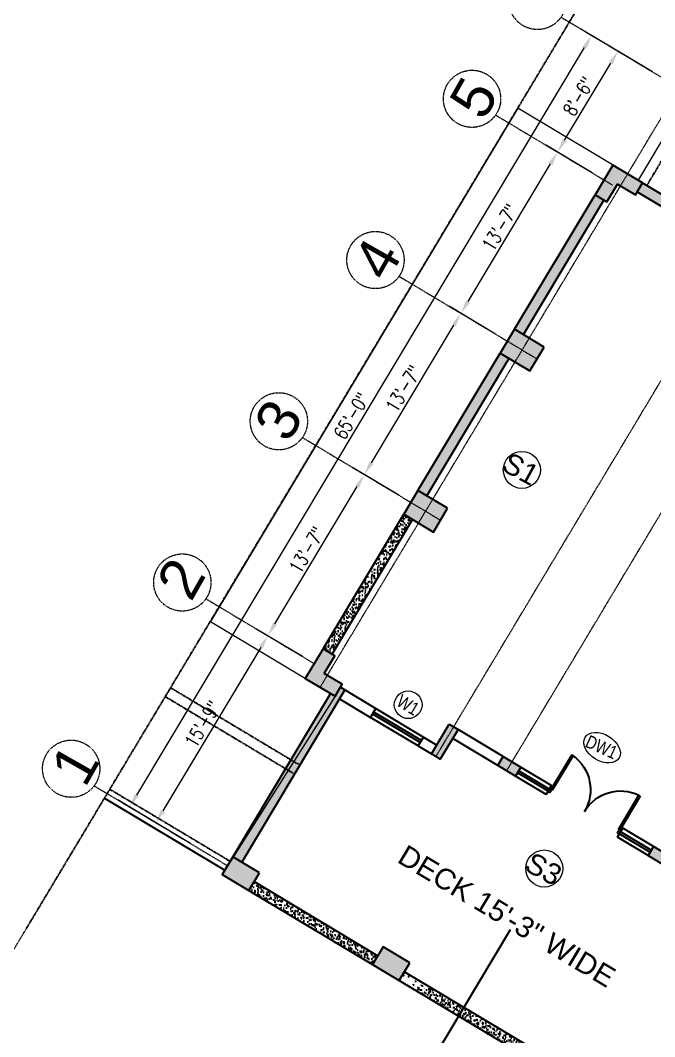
# Model space of a CAD drawing. Header units: inches. Extents: x -110725 to 51121, y 8404 to 44825.
# Drawn here: x -61625 to -61074, y 23431 to 24312 of the extents above; entities that cross this region are included whole.
import ezdxf

# ---------------------------------------------------------------- set-up
doc = ezdxf.new("R2010")
doc.units = ezdxf.units.IN
doc.header["$LTSCALE"] = 0.1
doc.header["$MEASUREMENT"] = 0
doc.linetypes.add('CENTER', pattern=[2, 1.25, -0.25, 0.25, -0.25])
doc.linetypes.add('DASHED', pattern=[0.75, 0.5, -0.25])
doc.layers.get('0').update_dxf_attribs({"color": 1, "lineweight": 0})
doc.layers.get('Defpoints').update_dxf_attribs({"lineweight": 0})
for name, color, linetype in [('COL', 6, 'Continuous'), ('Column Hatch', 7, 'Continuous'), ('GF', 1, 'Continuous'), ('GFW', 5, 'Continuous')]:
    doc.layers.add(name, color=color, linetype=linetype)
for name, color, linetype, lineweight in [('dim', 252, 'Continuous', 0), ('DOOR', 32, 'Continuous', 0), ('GRID', 8, 'CENTER', 0), ('HATCH', 5, 'Continuous', 5), ('terj block plan', 30, 'Continuous', 0), ('TEXT', 3, 'Continuous', 0)]:
    doc.layers.add(name, color=color, linetype=linetype, lineweight=lineweight)
doc.styles.add('as', font='arial.ttf')
doc.styles.add('ATIF', font='arial.ttf')
doc.styles.add('ROMANS', font='arial.ttf', dxfattribs={"width": 0.8, "height": 15})
doc.styles.add('WORKING', font='romans.shx', dxfattribs={"width": 0.75})
doc.dimstyles.new('1-8', dxfattribs={"dimtxt": 6, "dimasz": 6, "dimexe": 3, "dimexo": 1, "dimgap": 2, "dimtad": 1, "dimdec": 1, "dimzin": 3, "dimdsep": 46, "dimlunit": 4, "dimtxsty": 'WORKING', "dimcen": 2, "dimdle": 3, "dimadec": 0, "dimazin": 0, "dimtfac": 0.75, "dimtdec": 1, "dimtofl": 0, "dimtmove": 1, "dimatfit": 0, "dimfxl": 4, "dimtolj": 1, "dimtzin": 0, "dimlwd": -1, "dimlwe": -1, "dimarcsym": 1})
pattern_1 = [(50, (-288339.702, -27914.9043), (7.17260183, -0.62752135), [0.75, -8.25]), (355, (-288339.702, -27914.904), (-1.38751334, 7.52192134), [0.6, -6.6]), (100.4514, (-288339.104, -27914.9566), (5.78509382, 6.89439542), [0.6374019, -7.01142112]), (46.1842, (-288339.702, -27912.904), (10.6724105, -1.65519014), [1.125, -12.375]), (96.6356, (-288338.812, -27913.042), (9.34662706, 9.7411787), [0.9561029, -10.51713]), (351.1842, (-288339.702, -27912.904), (9.34661945, 9.741186), [0.9, -9.9]), (21, (-288338.702, -27913.4043), (5.96907052, -4.0261889), [0.75, -8.25]), (326, (-288338.702, -27913.404), (2.43315332, 7.25150045), [0.6, -6.6]), (71.4514, (-288338.2044, -27913.74), (8.40222629, 3.22530497), [0.6374019, -7.01142112]), (37.5, (-288339.7018, -27914.9043), (0.121598553, 3.328938538), [0, -6.52, 0, -6.7, 0, -6.625]), (7.5, (-288339.702, -27914.9043), (2.630695374, 3.94411712), [0, -3.82, 0, -6.37, 0, -2.525]), (327.5, (-288341.9318, -27914.9043), (5.338224362, -0.225548717), [0, -2.5, 0, -7.8, 0, -10.35]), (317.5, (-288342.932, -27914.9043), (5.83186169, 1.00104982), [0, -3.25, 0, -5.18, 0, -7.35])]
pattern_2 = [(50, (-288342.014, -27918.7647), (7.17260183, -0.62752135), [0.75, -8.25]), (355, (-288342.014, -27918.765), (-1.38751334, 7.52192134), [0.6, -6.6]), (100.4514, (-288341.416, -27918.817), (5.78509382, 6.89439542), [0.6374019, -7.01142112]), (46.1842, (-288342.014, -27916.765), (10.6724105, -1.65519014), [1.125, -12.375]), (96.6356, (-288341.125, -27916.903), (9.34662706, 9.7411787), [0.9561029, -10.51713]), (351.1842, (-288342.014, -27916.765), (9.34661945, 9.741186), [0.9, -9.9]), (21, (-288341.014, -27917.2647), (5.96907052, -4.0261889), [0.75, -8.25]), (326, (-288341.014, -27917.265), (2.43315332, 7.25150045), [0.6, -6.6]), (71.4514, (-288340.5166, -27917.6), (8.40222629, 3.22530497), [0.6374019, -7.01142112]), (37.5, (-288342.014, -27918.7647), (0.121598553, 3.328938538), [0, -6.52, 0, -6.7, 0, -6.625]), (7.5, (-288342.014, -27918.7647), (2.630695374, 3.94411712), [0, -3.82, 0, -6.37, 0, -2.525]), (327.5, (-288344.244, -27918.7647), (5.338224362, -0.225548717), [0, -2.5, 0, -7.8, 0, -10.35]), (317.5, (-288345.244, -27918.7647), (5.83186169, 1.00104982), [0, -3.25, 0, -5.18, 0, -7.35])]

# ---------------------------------------------------------------- blocks, each defined once
blk = doc.blocks.new('1414')
at = {"lineweight": -3}
for p, q in [((0, 0), (0, -27.81)), ((1.09, -27.81), (1.09, 0)), ((54.59, -27.81), (54.59, 0)), ((55.69, 0), (55.69, -27.81)), ((-1.09, -30.53), (-1.09, -27.8)), ((-1.09, -27.8), (0, -27.8)), ((0, -27.8), (0, -28.89)), ((0, -27.81), (1.09, -27.81)), ((55.69, -27.81), (54.59, -27.81)), ((55.69, -27.8), (55.69, -28.89)), ((56.78, -27.8), (55.69, -27.8)), ((56.78, -30.53), (56.78, -27.8)), ((0.55, -30.53), (-1.09, -30.53)), ((0, -28.89), (0.55, -28.89)), ((0.55, -28.89), (0.55, -30.53)), ((55.14, -28.89), (55.14, -30.53)), ((55.69, -28.89), (55.14, -28.89)), ((55.14, -30.53), (56.78, -30.53))]:
    blk.add_line(p, q, dxfattribs=at)
for points in [[(0, 0), (1.09, 0)], [(55.69, 0), (54.59, 0)]]:
    blk.add_lwpolyline(points, dxfattribs=at)
for centre, start, end in [((-1.41, -29.15), 0, 85.0896), ((57.1, -29.15), 94.9104, 180)]:
    blk.add_arc(centre, 29.25, start, end, dxfattribs=at)
blk = doc.blocks.new('*D2905')
at = {"layer": 'Defpoints', "color": 0, "transparency": 16777216}
for p in [(-61106.28, 24285.7), (-61066.01, 24261.59), (-61118.43, 24174.08)]:
    blk.add_point(p, dxfattribs=at)
at = {"layer": 'dim', "color": 0, "transparency": 16777216}
for p, q in [((-61076.31, 24267.75), (-61116.57, 24291.87)), ((-61152.52, 24208.49), (-61112.44, 24275.41)), ((-61128.72, 24180.24), (-61168.98, 24204.36))]:
    blk.add_line(p, q, dxfattribs=at)
for points in [[(-61114.16, 24276.44), (-61110.73, 24274.38), (-61106.28, 24285.7)], [(-61154.24, 24209.52), (-61150.81, 24207.46), (-61158.69, 24198.19)]]:
    blk.add_solid(points, dxfattribs=at)
at = {"layer": 'dim', "color": 0, "transparency": 16777216, "insert": (-61140.33, 24246.65), "char_height": 12, "attachment_point": 5, "rotation": 59.08061, "style": 'WORKING'}
blk.add_mtext('\\A1;8\'-6"', dxfattribs=at)
blk = doc.blocks.new('*D2906')
at = {"layer": 'Defpoints', "color": 0, "transparency": 16777216}
for p in [(-61158.69, 24198.19), (-61118.43, 24174.08), (-61202.18, 24034.24)]:
    blk.add_point(p, dxfattribs=at)
at = {"layer": 'dim', "color": 0, "transparency": 16777216}
for p, q in [((-61128.72, 24180.24), (-61168.98, 24204.36)), ((-61236.28, 24068.65), (-61164.86, 24187.9)), ((-61212.48, 24040.41), (-61252.74, 24064.52))]:
    blk.add_line(p, q, dxfattribs=at)
for points in [[(-61166.57, 24188.93), (-61163.14, 24186.87), (-61158.69, 24198.19)], [(-61238, 24069.68), (-61234.56, 24067.62), (-61242.45, 24058.36)]]:
    blk.add_solid(points, dxfattribs=at)
at = {"layer": 'dim', "color": 0, "transparency": 16777216, "insert": (-61208.41, 24132.97), "char_height": 12, "attachment_point": 5, "rotation": 59.08056, "style": 'WORKING'}
blk.add_mtext('\\A1;13\'-7"', dxfattribs=at)
blk = doc.blocks.new('*D2907')
at = {"layer": 'Defpoints', "color": 0, "transparency": 16777216}
for p in [(-61242.45, 24058.36), (-61202.18, 24034.24), (-61285.94, 23894.4)]:
    blk.add_point(p, dxfattribs=at)
at = {"layer": 'dim', "color": 0, "transparency": 16777216}
for p, q in [((-61212.48, 24040.41), (-61252.74, 24064.52)), ((-61320.03, 23928.82), (-61248.61, 24048.06)), ((-61296.23, 23900.57), (-61336.49, 23924.69))]:
    blk.add_line(p, q, dxfattribs=at)
for points in [[(-61250.33, 24049.09), (-61246.9, 24047.03), (-61242.45, 24058.36)], [(-61321.75, 23929.84), (-61318.32, 23927.79), (-61326.2, 23918.52)]]:
    blk.add_solid(points, dxfattribs=at)
at = {"layer": 'dim', "color": 0, "transparency": 16777216, "insert": (-61292.17, 23993.14), "char_height": 12, "attachment_point": 5, "rotation": 59.08061, "style": 'WORKING'}
blk.add_mtext('\\A1;13\'-7"', dxfattribs=at)
blk = doc.blocks.new('*D2908')
at = {"layer": 'Defpoints', "color": 0, "transparency": 16777216}
for p in [(-61326.2, 23918.52), (-61285.94, 23894.4), (-61369.69, 23754.57)]:
    blk.add_point(p, dxfattribs=at)
at = {"layer": 'dim', "color": 0, "transparency": 16777216}
for p, q in [((-61296.23, 23900.57), (-61336.49, 23924.69)), ((-61403.79, 23788.98), (-61332.37, 23908.23)), ((-61379.98, 23760.74), (-61420.25, 23784.85))]:
    blk.add_line(p, q, dxfattribs=at)
for points in [[(-61334.08, 23909.25), (-61330.65, 23907.2), (-61326.2, 23918.52)], [(-61405.5, 23790.01), (-61402.07, 23787.96), (-61409.95, 23778.69)]]:
    blk.add_solid(points, dxfattribs=at)
at = {"layer": 'dim', "color": 0, "transparency": 16777216, "insert": (-61375.92, 23853.3), "char_height": 12, "attachment_point": 5, "rotation": 59.08065, "style": 'WORKING'}
blk.add_mtext('\\A1;13\'-7"', dxfattribs=at)
blk = doc.blocks.new('*D2909')
at = {"layer": 'Defpoints', "color": 0, "transparency": 16777216}
for p in [(-61369.69, 23754.57), (-61507.06, 23616.55), (-61466.8, 23592.44)]:
    blk.add_point(p, dxfattribs=at)
at = {"layer": 'dim', "color": 0, "transparency": 16777216}
for p, q in [((-61379.98, 23760.74), (-61420.25, 23784.85)), ((-61416.12, 23768.39), (-61500.9, 23626.85)), ((-61477.1, 23598.6), (-61517.36, 23622.72))]:
    blk.add_line(p, q, dxfattribs=at)
for points in [[(-61417.83, 23769.42), (-61414.4, 23767.37), (-61409.95, 23778.69)], [(-61502.61, 23627.87), (-61499.18, 23625.82), (-61507.06, 23616.55)]]:
    blk.add_solid(points, dxfattribs=at)
at = {"layer": 'dim', "color": 0, "transparency": 16777216, "insert": (-61466.35, 23702.32), "char_height": 12, "attachment_point": 5, "rotation": 59.08061, "style": 'WORKING'}
blk.add_mtext('\\A1;15\'-9"', dxfattribs=at)
blk = doc.blocks.new('*D2910')
at = {"layer": 'Defpoints', "color": 0, "transparency": 16777216}
for p in [(-61129.02, 24299.33), (-61088.76, 24275.21), (-61489.55, 23606.06)]:
    blk.add_point(p, dxfattribs=at)
at = {"layer": 'dim', "color": 0, "transparency": 16777216}
for p, q in [((-61099.06, 24281.38), (-61139.32, 24305.49)), ((-61523.64, 23640.47), (-61135.19, 24289.03)), ((-61499.84, 23612.23), (-61540.11, 23636.34))]:
    blk.add_line(p, q, dxfattribs=at)
for points in [[(-61136.91, 24290.06), (-61133.47, 24288), (-61129.02, 24299.33)], [(-61525.36, 23641.5), (-61521.93, 23639.44), (-61529.81, 23630.18)]]:
    blk.add_solid(points, dxfattribs=at)
at = {"layer": 'dim', "color": 0, "transparency": 16777216, "insert": (-61337.26, 23969.45), "char_height": 12, "attachment_point": 5, "rotation": 59.08061, "style": 'WORKING'}
blk.add_mtext('\\A1;65\'-0"', dxfattribs=at)

msp = doc.modelspace()

# ---------------------------------------------------------------- hatches: boundary and pattern name
at = {"layer": 'Column Hatch'}
h = msp.add_hatch(color=256, dxfattribs=at)
h.dxf.hatch_style = 1
h.paths.add_polyline_path([(-61126.13613, 24161.20786), (-61115.84086, 24155.04161), (-61106.58901, 24170.48919), (-61091.14678, 24161.24055), (-61084.97616, 24171.53172), (-61110.71807, 24186.94977)])
for points in [[(-61170.28003, 24029.12103), (-61196.01692, 24044.53571), (-61208.34866, 24023.94619), (-61182.61177, 24008.53151)], [(-61254.03459, 23889.28479), (-61279.77148, 23904.69947), (-61292.10322, 23884.10996), (-61266.36633, 23868.69528)], [(-61417.14978, 23573.1887), (-61440.3127, 23587.0624), (-61449.56183, 23571.62046), (-61426.39892, 23557.74676)], [(-61286.75942, 23495.08984), (-61309.92233, 23508.96354), (-61319.17146, 23493.5216), (-61296.00855, 23479.6479)]]:
    msp.add_hatch(color=256, dxfattribs=at).paths.add_polyline_path(points)
h = msp.add_hatch(color=256, dxfattribs=at)
h.dxf.hatch_style = 1
h.paths.add_polyline_path([(-61361.98, 23767.44401), (-61351.68061, 23761.27522), (-61360.92888, 23745.83433), (-61345.48636, 23736.58508), (-61351.65614, 23726.28404), (-61377.39806, 23741.7021)])
h = msp.add_hatch(color=256, dxfattribs=at)
h.dxf.hatch_style = 1
h.paths.add_polyline_path([(-61252.6232, 23701.94152), (-61244.90223, 23697.31696), (-61260.31745, 23671.58039), (-61268.03842, 23676.20496)])
h = msp.add_hatch(color=256, dxfattribs=at)
h.dxf.hatch_style = 1
h.paths.add_polyline_path([(-61205.86445, 23673.93575), (-61190.41723, 23664.68367), (-61195.04172, 23656.96265), (-61210.48894, 23666.21473)])
h = msp.add_hatch(color=256, dxfattribs=at)
h.dxf.hatch_style = 1
h.paths.add_polyline_path([(-61060.03067, 23586.58897), (-61075.47789, 23595.84104), (-61080.10237, 23588.12002), (-61064.65515, 23578.86795)])
at = {"layer": 'GF'}
h = msp.add_hatch(dxfattribs=at)
h.set_pattern_fill('AR-CONC', color=252, style=0)
h.set_pattern_definition(pattern_1)
h.paths.add_polyline_path([(-60762.01462, 23978.09547), (-60766.63943, 23970.37372), (-60682.99324, 23920.27524), (-60678.36876, 23927.99626)])
h.paths.add_polyline_path([(-60819.55091, 23988.09506), (-60824.17539, 23980.37404), (-60785.14134, 23956.99806), (-60780.51694, 23964.71913)])
h.paths.add_polyline_path([(-60949.95068, 24066.17821), (-60954.57516, 24058.45719), (-60839.63192, 23989.61058), (-60835.00743, 23997.33159)])
h.paths.add_polyline_path([(-60965.39487, 24075.43534), (-61004.42884, 24098.81127), (-61009.05341, 24091.0903), (-60970.01936, 24067.71432)])
h.paths.add_polyline_path([(-61084.97583, 24171.53228), (-61089.60031, 24163.81126), (-61005.98423, 24113.72961), (-61001.35966, 24121.45059)])
h.paths.add_polyline_path([(-61118.41511, 24156.58338), (-61126.13613, 24161.20786), (-61196.0167, 24044.53558), (-61188.29563, 24039.91117)])
h.paths.add_polyline_path([(-61200.62759, 24019.32179), (-61208.34866, 24023.94619), (-61279.77126, 23904.69934), (-61272.0502, 23900.07494)])
h = msp.add_hatch(dxfattribs=at)
h.set_pattern_fill('AR-CONC', color=252, style=0)
h.set_pattern_definition(pattern_1)
h.paths.add_polyline_path([(-61284.38216, 23879.48555), (-61292.10322, 23884.10996), (-61361.98, 23767.44401), (-61354.25898, 23762.81953)])
h = msp.add_hatch(dxfattribs=at)
h.set_pattern_fill('AR-CONC', color=252, style=0)
h.set_pattern_definition(pattern_1)
h.paths.add_polyline_path([(-61343.18298, 23731.7105), (-61347.02418, 23734.01754), (-61351.64867, 23726.29652), (-61355.53324, 23728.60622), (-61440.31269, 23587.0624), (-61432.59172, 23582.43784)])
h = msp.add_hatch(dxfattribs=at)
h.set_pattern_fill('AR-CONC', color=252, style=0)
h.set_pattern_definition(pattern_2)
h.paths.add_polyline_path([(-61421.7743, 23565.46781), (-61426.39887, 23557.74684), (-61319.17146, 23493.5216), (-61314.5469, 23501.24257)])
h = msp.add_hatch(dxfattribs=at)
h.set_pattern_fill('AR-CONC', color=252, style=0)
h.set_pattern_definition(pattern_2)
h.paths.add_polyline_path([(-61291.384, 23487.36886), (-61296.00856, 23479.64789), (-61244.43433, 23448.75684), (-61239.8207, 23456.48436)])
h.paths.add_polyline_path([(-61239.8207, 23456.48436), (-61244.43433, 23448.75684), (-61188.78115, 23415.42265), (-61184.15659, 23423.14362)])

# ---------------------------------------------------------------- linework, layer by layer
at = {"layer": 'COL', "linetype": 'Continuous'}
msp.add_lwpolyline([(-61126.13613, 24161.20786), (-61115.84086, 24155.04161), (-61106.58901, 24170.48919), (-61091.14678, 24161.24055), (-61084.97616, 24171.53172), (-61110.71807, 24186.94977), (-61126.13613, 24161.20786)], dxfattribs=at)
at = {"layer": 'COL'}
for points in [[(-61170.28003, 24029.12103), (-61196.01692, 24044.53571), (-61208.34866, 24023.94619), (-61182.61177, 24008.53151)], [(-61254.03459, 23889.28479), (-61279.77148, 23904.69947), (-61292.10322, 23884.10996), (-61266.36633, 23868.69528)], [(-61360.92888, 23745.83433), (-61351.67991, 23761.27637), (-61361.98, 23767.44401), (-61377.39806, 23741.7021), (-61351.65614, 23726.28404), (-61345.48636, 23736.58508)], [(-61252.6232, 23701.94152), (-61244.90223, 23697.31696), (-61260.31745, 23671.58039), (-61268.03842, 23676.20496)], [(-61417.14978, 23573.1887), (-61440.3127, 23587.0624), (-61449.56183, 23571.62046), (-61449.56183, 23571.62046), (-61449.56183, 23571.62046), (-61426.39892, 23557.74676), (-61426.39892, 23557.74676), (-61426.39892, 23557.74676)], [(-61286.75942, 23495.08984), (-61309.92233, 23508.96354), (-61319.17146, 23493.5216), (-61319.17146, 23493.5216), (-61319.17146, 23493.5216), (-61296.00855, 23479.6479), (-61296.00855, 23479.6479), (-61296.00855, 23479.6479)]]:
    msp.add_lwpolyline(points, close=True, dxfattribs=at)
at = {"layer": 'COL', "linetype": 'Continuous'}
for points in [[(-61205.86445, 23673.93575), (-61190.41723, 23664.68367), (-61195.04172, 23656.96265), (-61210.48894, 23666.21473)], [(-61060.03067, 23586.58897), (-61075.47789, 23595.84104), (-61080.10237, 23588.12002), (-61064.65515, 23578.86795)]]:
    msp.add_lwpolyline(points, close=True, dxfattribs=at)
at = {"layer": 'GF'}
for p, q in [((-61084.97583, 24171.53228), (-61001.35966, 24121.45059)), ((-61089.60031, 24163.81126), (-61005.98423, 24113.72961)), ((-61196.0167, 24044.53558), (-61126.13613, 24161.20786)), ((-61188.29563, 24039.91117), (-61118.41511, 24156.58338)), ((-61279.77126, 23904.69934), (-61208.34873, 24023.94609)), ((-61272.0502, 23900.07494), (-61200.62759, 24019.32179)), ((-61361.98, 23767.44401), (-61292.10325, 23884.10991)), ((-61354.25898, 23762.81953), (-61284.38216, 23879.48555)), ((-61377.41941, 23741.71869), (-61377.41941, 23741.71869)), ((-61347.02678, 23734.0191), (-61316.16873, 23715.51947)), ((-61347.80569, 23723.99263), (-61320.79103, 23707.79714)), ((-61320.79103, 23707.79714), (-61316.16873, 23715.51947)), ((-61279.60527, 23683.14488), (-61274.98297, 23690.86721)), ((-61274.98297, 23690.86721), (-61263.38987, 23683.95717)), ((-61279.60527, 23683.14488), (-61268.01217, 23676.23484)), ((-61297.40805, 23360.01679), (-61199.5671, 23523.89414))]:
    msp.add_line(p, q, dxfattribs=at)
at = {"layer": 'GF', "linetype": 'Continuous'}
for p, q in [((-61343.18298, 23731.7105), (-61432.59172, 23582.43783)), ((-61355.52666, 23728.6172), (-61440.3127, 23587.0624)), ((-61205.86445, 23673.93575), (-61244.90207, 23697.31723)), ((-61210.48894, 23666.21473), (-61249.52663, 23689.59626)), ((-61421.7743, 23565.46781), (-61314.5469, 23501.24257)), ((-61426.39887, 23557.74684), (-61319.17146, 23493.5216)), ((-61291.384, 23487.36886), (-61184.15659, 23423.14362)), ((-61296.00856, 23479.64789), (-61188.78115, 23415.42265))]:
    msp.add_line(p, q, dxfattribs=at)
at = {"layer": 'GFW', "linetype": 'DASHED'}
for p, q in [((-61618.94487, 23525.24825), (-61143.74744, 24318.63571)), ((-61081.13198, 24169.23002), (-61024.09765, 24264.45656)), ((-61494.11782, 23733.6565), (-61382.17689, 23666.60809)), ((-61498.74248, 23725.93559), (-61386.80146, 23658.88712)), ((-61546.84501, 23645.62584), (-61442.62498, 23583.20191)), ((-61311.45049, 23488.89704), (-61303.72952, 23484.27247))]:
    msp.add_line(p, q, dxfattribs=at)
at = {"layer": 'GFW'}
for p, q in [((-61276.78053, 23687.86409), (-61317.96629, 23712.51634)), ((-61316.16873, 23715.51947), (-61274.98297, 23690.86721)), ((-61279.60527, 23683.14488), (-61320.79103, 23707.79714)), ((-61277.80771, 23686.14801), (-61318.99347, 23710.80027)), ((-61193.24314, 23659.96555), (-61166.65771, 23644.0419)), ((-61192.21547, 23661.68133), (-61165.63003, 23645.75767)), ((-61190.41706, 23664.68395), (-61163.83159, 23648.76027)), ((-61168.45615, 23641.0393), (-61195.04155, 23656.96293)), ((-61168.45615, 23641.0393), (-61163.83159, 23648.76027)), ((-61106.68807, 23604.04346), (-61102.06358, 23611.76448)), ((-61104.89005, 23607.04542), (-61078.30452, 23591.12171)), ((-61103.86239, 23608.76121), (-61077.27686, 23592.83749)), ((-61075.47789, 23595.84104), (-61102.06358, 23611.76448)), ((-61080.10237, 23588.12002), (-61106.68807, 23604.04346))]:
    msp.add_line(p, q, dxfattribs=at)
at = {"layer": 'GFW', "color": 2}
msp.add_line((-61551.4695, 23637.90482), (-61447.24955, 23575.48094), dxfattribs=at)
at = {"layer": 'GRID'}
for p, q in [((-61364.5271, 23733.99307), (-60950.93873, 24424.51831)), ((-61264.17794, 23673.89267), (-60850.58957, 24364.41792)), ((-61202.76533, 23661.58869), (-60799.96808, 24334.09713)), ((-61155.56645, 24315.22378), (-61036.42944, 24243.86697)), ((-61212.36617, 24230.34339), (-61110.70608, 24169.45433)), ((-61296.12159, 24090.50572), (-61176.4459, 24018.82627)), ((-61379.87615, 23950.66949), (-61260.20046, 23878.99004)), ((-61463.62809, 23810.83762), (-61369.68903, 23754.57306)), ((-61560.54637, 23648.58521), (-61444.93726, 23579.34143))]:
    msp.add_line(p, q, dxfattribs=at)
for centre in [(-61176.00813, 24329.28511), (-61232.80677, 24244.40629), (-61316.56445, 24104.56534), (-61400.31901, 23964.7291), (-61484.07065, 23824.89769), (-61580.46118, 23663.38331)]:
    msp.add_circle(centre, 24.81095, dxfattribs=at)
at = {"layer": 'HATCH', "linetype": 'DASHED', "elevation": 27.16259}
msp.add_lwpolyline([(-62671.57, 21460.89746), (-62574.07, 21460.89746), (-62574.07, 21451.89746), (-62406.07, 21451.89746), (-62406.07, 21460.89746), (-62308.57, 21460.89746), (-62308.57, 21617.45053), (-62257.57, 21617.45053), (-62257.57, 21728.45053), (-61637.44281, 21728.45053), (-61637.44281, 23494.36418), (-61142.97669, 24319.92255), (-63706.42486, 25857.0419)], dxfattribs=at)
at = {"layer": 'terj block plan', "linetype": 'Continuous'}
msp.add_lwpolyline([(-60370.04335, 23727.48036), (-60514.043, 23727.48036), (-60514.043, 23722.9645), (-60527.54602, 23722.9645), (-60527.54905, 23764.06481), (-60685.066, 23858.42172), (-60652.62685, 23912.57821), (-60682.2372, 23930.31324), (-60642.15642, 23997.23353), (-60634.43543, 23992.60917), (-60625.18662, 24008.05131), (-61039.52587, 24256.21282), (-61088.85387, 24173.85502), (-61193.07528, 24236.27817), (-61459.75559, 23791.02994), (-61351.64907, 23726.29677), (-61449.56183, 23571.62046), (-61035.228, 23323.44989), (-60941.15646, 23480.42359), (-60897.85976, 23454.49043), (-60808.043, 23403.4645)], dxfattribs=at)
at = {"layer": 'TEXT'}
for centre in [(-61189.62225, 23922.55851), (-61170.23311, 23576.82403)]:
    msp.add_circle(centre, 16.08225, dxfattribs=at)
at = {"layer": 'TEXT', "linetype": 'Continuous'}
msp.add_circle((-61288.20025, 23718.832), 12.02213, dxfattribs=at)
msp.add_ellipse((-61120.05189, 23681.65748), major_axis=(-14.6878, 8.96574), ratio=0.662206312, dxfattribs=at)

# ---------------------------------------------------------------- block references
at = {"layer": 'DOOR', "xscale": -1.244066283162314, "yscale": 1.244066283147049, "zscale": 1.244066283158624, "rotation": 329.0814118115636}
msp.add_blockref('1414', (-61086.8996, 23639.73107), dxfattribs=at)

# ---------------------------------------------------------------- texts
at = {"layer": 'TEXT', "linetype": 'Continuous', "style": 'ROMANS', "width": 0.8}
for s, rotation, p in [('W1', 329, (-61299.26198, 23718.73238)), ('DW1', 335.82917667, (-61135.52292, 23682.77896))]:
    msp.add_text(s, height=11.25, rotation=rotation, dxfattribs=at).set_placement(p)
at = {"layer": 'TEXT', "style": 'as'}
msp.add_text('DECK 15\'-3" WIDE ', height=18, rotation=329, dxfattribs=at).set_placement((-61298.73843, 23582.86395))
at = {"layer": 'TEXT', "attachment_point": 1, "style": 'ATIF'}
for s, width, insert, char_height, rotation in [('5', 30.9854961, (-61254.09283, 24242.14606), 36, 60.36070751), ('4', 30.9854961, (-61337.85086, 24102.30531), 36, 60.36070751), ('3', 30.9854961, (-61423.35079, 23962.71416), 36, 60.36070751), ('\\pxqc;S1', 40.4611724, (-61204.06252, 23941.01151), 18, 331.47549871), ('2', 30.9854961, (-61507.86782, 23825.0577), 36, 60.36070751), ('1', 30.9854961, (-61599.82654, 23663.82023), 36, 60.36070751), ('\\pxqc;S3', 40.4611724, (-61184.1835, 23594.10517), 18, 331.47549871)]:
    msp.add_mtext_dynamic_manual_height_columns(s, width=width, gutter_width=15, heights=[0], dxfattribs=dict(at, insert=insert, char_height=char_height, rotation=rotation))

# ---------------------------------------------------------------- dimensions: what is measured, and where the dimension line sits
at = {"layer": 'dim'}
for p1, p2, distance, picture, middle in [((-61489.54757, 23606.06066), (-61088.76156, 24275.21116), 46.93232, '*D2910', (-61337.26095, 23969.44911)), ((-61118.4271, 24174.07882), (-61066.01441, 24261.58681), 46.93232, '*D2905', (-61140.32714, 24246.64602)), ((-61202.18279, 24034.24095), (-61118.4271, 24174.07882), 46.93235, '*D2906', (-61208.41134, 24132.97314)), ((-61285.93719, 23894.40499), (-61202.18263, 24034.24122), 46.93235, '*D2907', (-61292.16633, 23993.13632)), ((-61369.68903, 23754.57306), (-61285.93735, 23894.40472), 46.93235, '*D2908', (-61375.91963, 23853.30207)), ((-61369.68903, 23754.57306), (-61466.80042, 23592.43631), -46.93235, '*D2909', (-61466.35114, 23702.3179))]:
    dim = msp.add_aligned_dim(p1=p1, p2=p2, distance=distance, dimstyle='1-8', override={"dimtxt": 12, "dimasz": 12, "dimexe": 12, "dimexo": 12, "dimtmove": 1, "dimfxl": 4}, dxfattribs=at)
    dim.commit()
    dim.dimension.update_dxf_attribs({"geometry": picture, "text_midpoint": middle})

doc.saveas('drawing.dxf')
